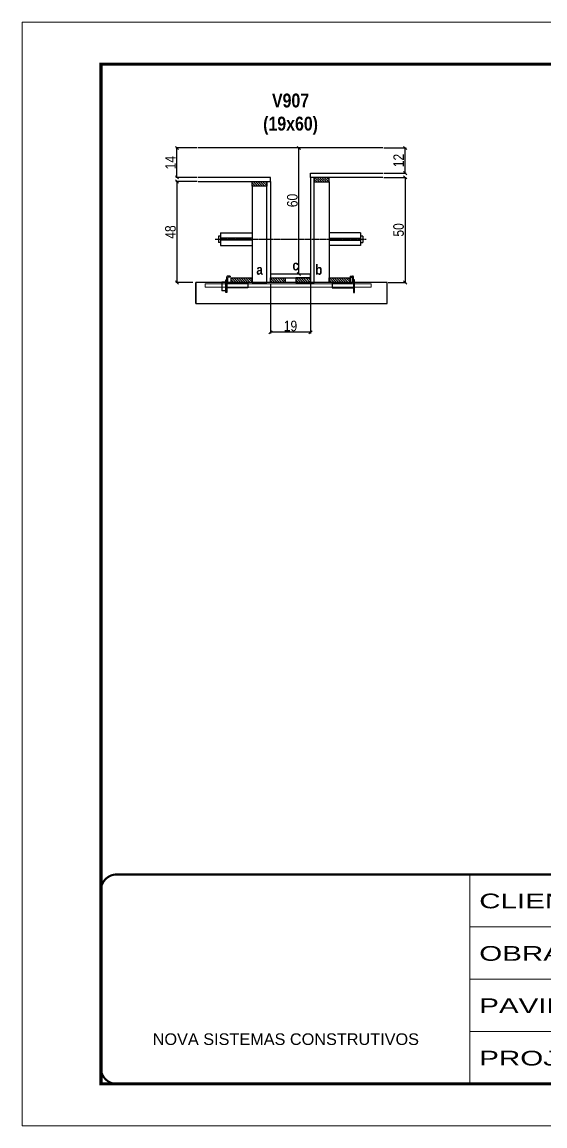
# Model space of a CAD drawing. Extents: x 3309 to 9563, y -2522 to 14608.
# Drawn here: x 6493 to 6990, y 11261 to 12311 of the extents above; entities that cross this region are included whole.
import ezdxf

# ---------------------------------------------------------------- set-up
doc = ezdxf.new("R2010")
doc.units = 0
for name, pattern in [('CONTINUO', [0]), ('DASHED', [0.75, 0.5, -0.25]), ('HIDDEN', [0.375, 0.25, -0.125])]:
    doc.linetypes.add(name, pattern=pattern)
for name, color, linetype in [('barrote', 251, 'Continuous'), ('COTA', 241, 'Continuous'), ('detalhes', 4, 'Continuous'), ('NOMENCLATURA', 7, 'Continuous'), ('Painéis', 200, 'Continuous'), ('presilha', 1, 'Continuous'), ('SARR_2.2x10', 60, 'Continuous'), ('SARR_2.2x7', 40, 'Continuous'), ('SARR_3.5x7', 81, 'Continuous'), ('TENSOR', 3, 'Continuous')]:
    doc.layers.add(name, color=color, linetype=linetype)
for name, color, linetype, lineweight in [('CONCRETO', 251, 'Continuous', 25), ('Folhas', 255, 'Continuous', 9), ('SARRAFO DE PRESSAO', 251, 'DASHED', 9), ('SCO-___-LAJ', 2, 'Continuous', 0)]:
    doc.layers.add(name, color=color, linetype=linetype, lineweight=lineweight)
doc.styles.add('ARIAL', font='arial.ttf')
doc.styles.add('COTA TECNICA 2X', font='techl___.ttf', dxfattribs={"height": 10})
doc.styles.add('TECNICA', font='techb___.ttf', dxfattribs={"height": 10})
doc.styles.add('Tecnologia', font='')
doc.styles.get('Tecnologia').set_extended_font_data('Forgotten Futurist')
doc.dimstyles.new('SECAO', dxfattribs={"dimscale": 0.333333, "dimtxt": 5, "dimasz": 9, "dimexe": 3, "dimexo": 3, "dimgap": 3, "dimtad": 1, "dimdec": 1, "dimlfac": 0.5, "dimzin": 12, "dimdsep": 46, "dimtxsty": 'COTA TECNICA 2X', "dimblk1": 'OBLIQUE', "dimblk2": 'OBLIQUE', "dimsah": 1, "dimcen": 0.9, "dimclrd": 4, "dimclre": 4, "dimclrt": 240, "dimadec": 1, "dimazin": 3, "dimtfac": 1, "dimtdec": 1, "dimtmove": 0, "dimatfit": 3, "dimfxl": 1, "dimtolj": 1, "dimtzin": 12, "dimarcsym": 0})
pattern_1 = [(135, (39964.6714, -111449.1474), (-1.122532015, -1.122532015), [])]

# ---------------------------------------------------------------- blocks, each defined once
blk = doc.blocks.new('9999999999')
at = {"color": 30, "linetype": 'CONTINUO'}
for p, q in [((98564.6, 34230.2), (98564.6, 34429.4)), ((98564.6, 34379.6), (99584, 34379.6)), ((98564.6, 34329.8), (99488, 34329.8)), ((98564.6, 34280), (99488, 34280))]:
    blk.add_line(p, q, dxfattribs=at)
at = {"color": 30, "linetype": 'CONTINUO', "const_width": 2}
blk.add_lwpolyline([(99584, 34230.2), (99584, 34414.4, 0.414214), (99569, 34429.4), (98229, 34429.4, 0.414214), (98214, 34414.4), (98214, 34245.2, 0.414214), (98229, 34230.2), (99584, 34230.2)], format="xyb", dxfattribs=at)
at = {"layer": 'Folhas'}
blk.add_lwpolyline([(98139, 34190.2), (99624, 34190.2), (99624, 35240.2), (98139, 35240.2)], close=True, dxfattribs=at)
at = {"layer": 'Folhas', "color": 30, "const_width": 3}
blk.add_lwpolyline([(98214, 34230.2), (99584, 34230.2), (99584, 35200.2), (98214, 35200.2)], close=True, dxfattribs=at)
at = {"color": 7, "linetype": 'Continuous', "ltscale": 5, "style": 'ARIAL'}
blk.add_text('NOVA SISTEMAS CONSTRUTIVOS', height=11.059, dxfattribs=at).set_placement((98263.2, 34267.2))
at = {"layer": 'Folhas', "color": 7, "style": 'Tecnologia', "width": 1.5}
for s, p in [('CLIENTE:', (98573.7, 34397.2)), ('OBRA:', (98573.7, 34347.3)), ('PAVIMENTO:', (98573.7, 34297.5)), ('PROJETO:', (98573.7, 34247.7))]:
    blk.add_text(s, height=14, dxfattribs=at).set_placement(p)
blk = doc.blocks.new('_Oblique')
at = {"color": 0, "linetype": 'ByBlock', "lineweight": -2}
blk.add_line((-0.5, -0.5), (0.5, 0.5), dxfattribs=at)
blk = doc.blocks.new('*D1423')
at = {"layer": 'COTA', "color": 4, "lineweight": -2, "transparency": 16777216}
for p, q in [((6729.1, 12062), (6729.1, 12014.6)), ((6767.1, 12062), (6767.1, 12014.6)), ((6767.1, 12015.6), (6729.1, 12015.6))]:
    blk.add_line(p, q, dxfattribs=at)
at = {"layer": 'Defpoints', "color": 0, "transparency": 16777216}
for p in [(6729.1, 12063), (6767.1, 12063), (6729.1, 12015.6)]:
    blk.add_point(p, dxfattribs=at)
at = {"layer": 'COTA', "color": 4, "lineweight": -2, "transparency": 16777216, "xscale": 3, "yscale": 3, "zscale": 3, "rotation": 180}
blk.add_blockref('_Oblique', (6729.1, 12015.6), dxfattribs=at)
at = {"layer": 'COTA', "color": 4, "lineweight": -2, "transparency": 16777216, "xscale": 3, "yscale": 3, "zscale": 3}
blk.add_blockref('_Oblique', (6767.1, 12015.6), dxfattribs=at)
at = {"layer": 'COTA', "color": 240, "transparency": 16777216, "insert": (6748.1, 12021.6), "char_height": 10, "attachment_point": 5, "style": 'COTA TECNICA 2X'}
blk.add_mtext('\\A1;19', dxfattribs=at)
blk = doc.blocks.new('PRESILHA METÁLICA 1')
at = {"layer": 'presilha'}
for p, q in [((7.5, 10.6), (7.5, 19.9)), ((12, 21), (8.6, 21)), ((9, 11.6), (9, 18.9)), ((12, 19.5), (9.6, 19.5)), ((12, 21), (12, 19.5)), ((0, 13), (6, 13)), ((0, 13), (0, 0)), ((6, 0), (0, 0)), ((6, 15.5), (7.5, 15.5)), ((6, -2.5), (6, 15.5)), ((6, 13), (6, 0)), ((7.5, 15.5), (7.5, -2.5)), ((37.5, 4.1), (7.5, 4.1)), ((37.5, 11), (9.6, 11)), ((37.5, 11), (37.5, 4.1)), ((7.5, -2.5), (6, -2.5))]:
    blk.add_line(p, q, dxfattribs=at)
for centre, radius, start, end in [((8.6, 19.9), 1.14, 90, 180), ((9.6, 18.9), 0.57, 90, 180), ((9.6, 11.6), 0.57, 180, 270)]:
    blk.add_arc(centre, radius, start, end, dxfattribs=at)
blk = doc.blocks.new('PRESILHA METÁLICA 2')
at = {"layer": 'presilha'}
for p, q in [((-5.2, 23.5), (-5.2, 22)), ((-5.2, 23.5), (-1.9, 23.5)), ((-5.2, 22), (-2.8, 22)), ((-2.2, 14.1), (-2.2, 21.4)), ((0.8, 18), (-0.8, 18)), ((-0.8, 18), (-0.8, 0)), ((-0.8, 14.6), (-0.8, 22.4)), ((0.8, 0), (0.8, 18)), ((-30.8, 13.5), (-30.8, 6.6)), ((-30.8, 13.5), (-2.8, 13.5)), ((-30.8, 6.6), (-0.8, 6.6)), ((-0.8, 0), (0.8, 0))]:
    blk.add_line(p, q, dxfattribs=at)
for centre, radius, start, end in [((-2.8, 21.4), 0.57, 0, 90), ((-1.9, 22.4), 1.14, 0, 90), ((-2.8, 14.1), 0.57, 270, 0)]:
    blk.add_arc(centre, radius, start, end, dxfattribs=at)
blk = doc.blocks.new('*D1424')
at = {"layer": 'COTA', "color": 4, "lineweight": -2, "transparency": 16777216}
for p, q in [((6659.4, 12159), (6639.1, 12159)), ((6640.1, 12159), (6640.1, 12063)), ((6655.3, 12063), (6639.1, 12063))]:
    blk.add_line(p, q, dxfattribs=at)
at = {"layer": 'Defpoints', "color": 0, "transparency": 16777216}
for p in [(6660.4, 12159), (6640.1, 12063), (6656.3, 12063)]:
    blk.add_point(p, dxfattribs=at)
at = {"layer": 'COTA', "color": 4, "lineweight": -2, "transparency": 16777216, "xscale": 3, "yscale": 3, "zscale": 3}
for p, rotation in [((6640.1, 12159), 90), ((6640.1, 12063), 270)]:
    blk.add_blockref('_Oblique', p, dxfattribs=dict(at, rotation=rotation))
at = {"layer": 'COTA', "color": 240, "transparency": 16777216, "insert": (6634, 12111), "char_height": 10, "attachment_point": 5, "rotation": 90, "style": 'COTA TECNICA 2X'}
blk.add_mtext('\\A1;48', dxfattribs=at)
blk = doc.blocks.new('*D1425')
at = {"layer": 'COTA', "color": 4, "lineweight": -2, "transparency": 16777216}
for p, q in [((6836.8, 12163), (6858.1, 12163)), ((6857.1, 12163), (6857.1, 12063)), ((6840.9, 12063), (6858.1, 12063))]:
    blk.add_line(p, q, dxfattribs=at)
at = {"layer": 'Defpoints', "color": 0, "transparency": 16777216}
for p in [(6835.8, 12163), (6839.9, 12063), (6857.1, 12063)]:
    blk.add_point(p, dxfattribs=at)
at = {"layer": 'COTA', "color": 4, "lineweight": -2, "transparency": 16777216, "xscale": 3, "yscale": 3, "zscale": 3}
for p, rotation in [((6857.1, 12163), 90), ((6857.1, 12063), 270)]:
    blk.add_blockref('_Oblique', p, dxfattribs=dict(at, rotation=rotation))
at = {"layer": 'COTA', "color": 240, "transparency": 16777216, "insert": (6850.9, 12113), "char_height": 10, "attachment_point": 5, "rotation": 90, "style": 'COTA TECNICA 2X'}
blk.add_mtext('\\A1;50', dxfattribs=at)
blk = doc.blocks.new('*D1426')
at = {"layer": 'COTA', "color": 4, "lineweight": -2, "transparency": 16777216}
for p, q in [((6766.1, 12191), (6755, 12191)), ((6756, 12071), (6756, 12191)), ((6766.1, 12071), (6755, 12071))]:
    blk.add_line(p, q, dxfattribs=at)
at = {"layer": 'Defpoints', "color": 0, "transparency": 16777216}
for p in [(6756, 12191), (6767.1, 12191), (6767.1, 12071)]:
    blk.add_point(p, dxfattribs=at)
at = {"layer": 'COTA', "color": 4, "lineweight": -2, "transparency": 16777216, "xscale": 3, "yscale": 3, "zscale": 3}
for p, rotation in [((6756, 12191), 90), ((6756, 12071), 270)]:
    blk.add_blockref('_Oblique', p, dxfattribs=dict(at, rotation=rotation))
at = {"layer": 'COTA', "color": 240, "transparency": 16777216, "insert": (6749.9, 12141), "char_height": 10, "attachment_point": 5, "rotation": 90, "style": 'COTA TECNICA 2X'}
blk.add_mtext('\\A1;60', dxfattribs=at)
blk = doc.blocks.new('*D1427')
at = {"layer": 'COTA', "color": 4, "lineweight": -2, "transparency": 16777216}
for p, q in [((6836.8, 12191), (6858.1, 12191)), ((6857.1, 12167), (6857.1, 12191)), ((6836.8, 12167), (6858.1, 12167))]:
    blk.add_line(p, q, dxfattribs=at)
at = {"layer": 'Defpoints', "color": 0, "transparency": 16777216}
for p in [(6835.8, 12191), (6857.1, 12191), (6835.8, 12167)]:
    blk.add_point(p, dxfattribs=at)
at = {"layer": 'COTA', "color": 4, "lineweight": -2, "transparency": 16777216, "xscale": 3, "yscale": 3, "zscale": 3}
for p, rotation in [((6857.1, 12191), 90), ((6857.1, 12167), 270)]:
    blk.add_blockref('_Oblique', p, dxfattribs=dict(at, rotation=rotation))
at = {"layer": 'COTA', "color": 240, "transparency": 16777216, "insert": (6851, 12179), "char_height": 10, "attachment_point": 5, "rotation": 90, "style": 'COTA TECNICA 2X'}
blk.add_mtext('\\A1;12', dxfattribs=at)
blk = doc.blocks.new('*D1428')
at = {"layer": 'COTA', "color": 4, "lineweight": -2, "transparency": 16777216}
for p, q in [((6659.4, 12191), (6639.1, 12191)), ((6640.1, 12163), (6640.1, 12191)), ((6659.4, 12163), (6639.1, 12163))]:
    blk.add_line(p, q, dxfattribs=at)
at = {"layer": 'Defpoints', "color": 0, "transparency": 16777216}
for p in [(6640.1, 12191), (6660.4, 12191), (6660.4, 12163)]:
    blk.add_point(p, dxfattribs=at)
at = {"layer": 'COTA', "color": 4, "lineweight": -2, "transparency": 16777216, "xscale": 3, "yscale": 3, "zscale": 3}
for p, rotation in [((6640.1, 12191), 90), ((6640.1, 12163), 270)]:
    blk.add_blockref('_Oblique', p, dxfattribs=dict(at, rotation=rotation))
at = {"layer": 'COTA', "color": 240, "transparency": 16777216, "insert": (6634, 12177), "char_height": 10, "attachment_point": 5, "rotation": 90, "style": 'COTA TECNICA 2X'}
blk.add_mtext('\\A1;14', dxfattribs=at)

msp = doc.modelspace()

# ---------------------------------------------------------------- hatches: boundary and pattern name
at = {"layer": 'SARR_2.2x10'}
h = msp.add_hatch(dxfattribs=at)
h.set_pattern_fill('ANSI31', color=256, scale=0.5, angle=90)
h.set_pattern_definition([(135, (39885.0714, -111449.1474), (-1.122532015, -1.122532015), [])])
h.paths.add_polyline_path([(6691.53, 12067.42), (6691.53, 12063.02), (6711.53, 12063.02), (6711.53, 12067.42)])
h = msp.add_hatch(dxfattribs=at)
h.set_pattern_fill('ANSI31', color=256, scale=0.5, angle=90)
h.set_pattern_definition([(135, (39978.2714, -111449.1474), (-1.122532015, -1.122532015), [])])
h.paths.add_polyline_path([(6784.73, 12067.42), (6784.73, 12063.02), (6804.73, 12063.02), (6804.73, 12067.42)])
at = {"layer": 'SARR_2.2x7'}
h = msp.add_hatch(dxfattribs=at)
h.set_pattern_fill('ANSI31', color=256, scale=0.5, angle=90)
h.set_pattern_definition([(135, (39899.0714, -111357.5474), (-1.122532015, -1.122532015), [])])
h.paths.add_polyline_path([(6725.53, 12159.02), (6725.53, 12154.62), (6711.53, 12154.62), (6711.53, 12159.02)])
h = msp.add_hatch(dxfattribs=at)
h.set_pattern_fill('ANSI31', color=256, scale=0.5, angle=90)
h.set_pattern_definition([(135, (39879.0714, -111353.5474), (-1.122532015, -1.122532015), [])])
h.paths.add_polyline_path([(6770.73, 12163.02), (6770.73, 12158.62), (6784.73, 12158.62), (6784.73, 12163.02)])
h = msp.add_hatch(dxfattribs=at)
h.set_pattern_fill('ANSI31', color=256, scale=0.5, angle=90)
h.set_pattern_definition(pattern_1)
h.paths.add_polyline_path([(6743.13, 12063.02), (6743.13, 12067.42), (6729.13, 12067.42), (6729.13, 12063.02)])
h = msp.add_hatch(dxfattribs=at)
h.set_pattern_fill('ANSI31', color=256, scale=0.5, angle=90)
h.set_pattern_definition(pattern_1)
h.paths.add_polyline_path([(6753.13, 12067.42), (6753.13, 12063.02), (6767.13, 12063.02), (6767.13, 12067.42)])

# ---------------------------------------------------------------- linework, layer by layer
at = {"ltscale": 3}
for p, q in [((6679.53, 12107.19), (6679.53, 12101.19)), ((6681.53, 12107.19), (6679.53, 12107.19)), ((6681.53, 12110.19), (6681.53, 12098.19)), ((6681.53, 12110.19), (6711.53, 12110.19)), ((6814.73, 12110.19), (6784.73, 12110.19)), ((6814.73, 12110.19), (6814.73, 12098.19)), ((6816.73, 12107.19), (6814.73, 12107.19)), ((6816.73, 12107.19), (6816.73, 12101.19)), ((6681.53, 12101.19), (6679.53, 12101.19)), ((6711.53, 12105.19), (6681.53, 12105.19)), ((6711.53, 12103.19), (6681.53, 12103.19)), ((6681.53, 12098.19), (6711.53, 12098.19)), ((6784.73, 12105.19), (6814.73, 12105.19)), ((6784.73, 12103.19), (6814.73, 12103.19)), ((6814.73, 12098.19), (6784.73, 12098.19)), ((6814.73, 12101.19), (6816.73, 12101.19))]:
    msp.add_line(p, q, dxfattribs=at)
at = {"layer": 'barrote'}
msp.add_lwpolyline([(6658.08, 12043.02), (6839.99, 12043.02), (6839.99, 12063.02), (6658.08, 12063.02)], close=True, dxfattribs=at)
at = {"layer": 'CONCRETO', "linetype": 'Continuous'}
msp.add_line((6835.83, 12191.02), (6660.43, 12191.02), dxfattribs=at)
at = {"layer": 'detalhes', "color": 250}
msp.add_line((6658.08, 12043.02), (6658.08, 12063.02), dxfattribs=at)
at = {"layer": 'Painéis', "linetype": 'Continuous', "elevation": 0}
for points in [[(6660.43, 12159.02), (6729.13, 12159.02), (6729.13, 12163.02), (6660.43, 12163.02)], [(6835.83, 12163.02), (6767.13, 12163.02), (6767.13, 12167.02), (6835.83, 12167.02)]]:
    msp.add_lwpolyline(points, dxfattribs=at)
at = {"layer": 'Painéis', "linetype": 'Continuous'}
for points in [[(6725.53, 12063.02), (6725.53, 12159.02), (6729.13, 12159.02), (6729.13, 12063.02)], [(6770.73, 12063.02), (6770.73, 12163.02), (6767.13, 12163.02), (6767.13, 12063.02)], [(6767.13, 12071.02), (6729.13, 12071.02), (6729.13, 12067.42), (6767.13, 12067.42)]]:
    msp.add_lwpolyline(points, close=True, dxfattribs=at)
at = {"layer": 'SARR_2.2x10'}
for points in [[(6691.53, 12067.42), (6711.53, 12067.42), (6711.53, 12063.02), (6691.53, 12063.02)], [(6784.73, 12067.42), (6804.73, 12067.42), (6804.73, 12063.02), (6784.73, 12063.02)]]:
    msp.add_lwpolyline(points, close=True, dxfattribs=at)
at = {"layer": 'SARR_2.2x7', "elevation": 0}
for points in [[(6711.53, 12159.02), (6725.53, 12159.02), (6725.53, 12154.62), (6711.53, 12154.62)], [(6784.73, 12163.02), (6770.73, 12163.02), (6770.73, 12158.62), (6784.73, 12158.62)]]:
    msp.add_lwpolyline(points, close=True, dxfattribs=at)
at = {"layer": 'SARR_2.2x7'}
for points in [[(6729.13, 12067.42), (6743.13, 12067.42), (6743.13, 12063.02), (6729.13, 12063.02)], [(6767.13, 12067.42), (6753.13, 12067.42), (6753.13, 12063.02), (6767.13, 12063.02)]]:
    msp.add_lwpolyline(points, close=True, dxfattribs=at)
at = {"layer": 'SARR_3.5x7'}
for points in [[(6725.53, 12154.62), (6711.53, 12154.62), (6711.53, 12063.02), (6725.53, 12063.02)], [(6770.73, 12158.62), (6784.73, 12158.62), (6784.73, 12063.02), (6770.73, 12063.02)]]:
    msp.add_lwpolyline(points, close=True, dxfattribs=at)
at = {"layer": 'SCO-___-LAJ', "color": 1}
msp.add_lwpolyline([(6667.08, 12061.69), (6824.92, 12061.69), (6824.92, 12058.49), (6667.08, 12058.49)], close=True, dxfattribs=at)
at = {"layer": 'TENSOR', "linetype": 'HIDDEN', "ltscale": 0.5}
msp.add_line((6676.53, 12104.19), (6820.04, 12104.19), dxfattribs=at)

# ---------------------------------------------------------------- block references
at = {"layer": 'presilha', "xscale": 0.6666666666666666, "yscale": 0.6666666666666666, "zscale": 0.6666666666666666}
for name, p in [('PRESILHA METÁLICA 1', (6682.67, 12055.06)), ('PRESILHA METÁLICA 2', (6808.41, 12053.39))]:
    msp.add_blockref(name, p, dxfattribs=at)
at = {"layer": 'SARRAFO DE PRESSAO', "color": 6, "linetype": 'ByBlock'}
msp.add_blockref('9999999999', (-91646.11, -22929.5), dxfattribs=at)

# ---------------------------------------------------------------- texts
at = {"layer": 'detalhes', "style": 'TECNICA'}
for s, p in [('a', (6715.66, 12070.38)), ('c', (6749.95, 12074.49)), ('b', (6771.63, 12070.37))]:
    msp.add_text(s, height=9.6, dxfattribs=at).set_placement(p)
at = {"layer": 'NOMENCLATURA', "insert": (6748.17, 12242.72), "char_height": 13.2, "attachment_point": 2, "style": 'TECNICA'}
msp.add_mtext_dynamic_manual_height_columns('V907\\P(19x60)', width=300.2766, gutter_width=1, heights=[0], dxfattribs=at)

# ---------------------------------------------------------------- dimensions: what is measured, and where the dimension line sits
at = {"layer": 'COTA'}
for base, p1, p2, picture, middle in [((6640.09, 12191.02), (6660.43, 12163.02), (6660.43, 12191.02), '*D1428', (6634.01, 12177.02)), ((6857.05, 12191.02), (6835.83, 12167.02), (6835.83, 12191.02), '*D1427', (6850.99, 12179.02)), ((6640.09, 12063.02, 0), (6660.43, 12159.02), (6656.32, 12063.02, 0), '*D1424', (6633.99, 12111.02, 0)), ((6857.05, 12063.02, 0), (6835.83, 12163.02), (6839.95, 12063.02, 0), '*D1425', (6850.94, 12113.02, 0))]:
    dim = msp.add_linear_dim(base=base, p1=p1, p2=p2, angle=90, dimstyle='SECAO', dxfattribs=at)
    dim.commit()
    dim.dimension.update_dxf_attribs({"geometry": picture, "text_midpoint": middle})
for base, p1, p2, angle, picture, middle in [((6755.96, 12191.02), (6767.13, 12071.02), (6767.13, 12191.02), 90, '*D1426', (6755.96, 12141.02)), ((6729.13, 12015.55), (6767.13, 12063.02), (6729.13, 12063.02), 180, '*D1423', (6748.13, 12015.55))]:
    dim = msp.add_linear_dim(base=base, p1=p1, p2=p2, angle=angle, dimstyle='SECAO', dxfattribs=at)
    dim.commit()
    dim.dimension.update_dxf_attribs({"geometry": picture, "text_midpoint": middle, "dimtype": 160})

doc.saveas('drawing.dxf')
